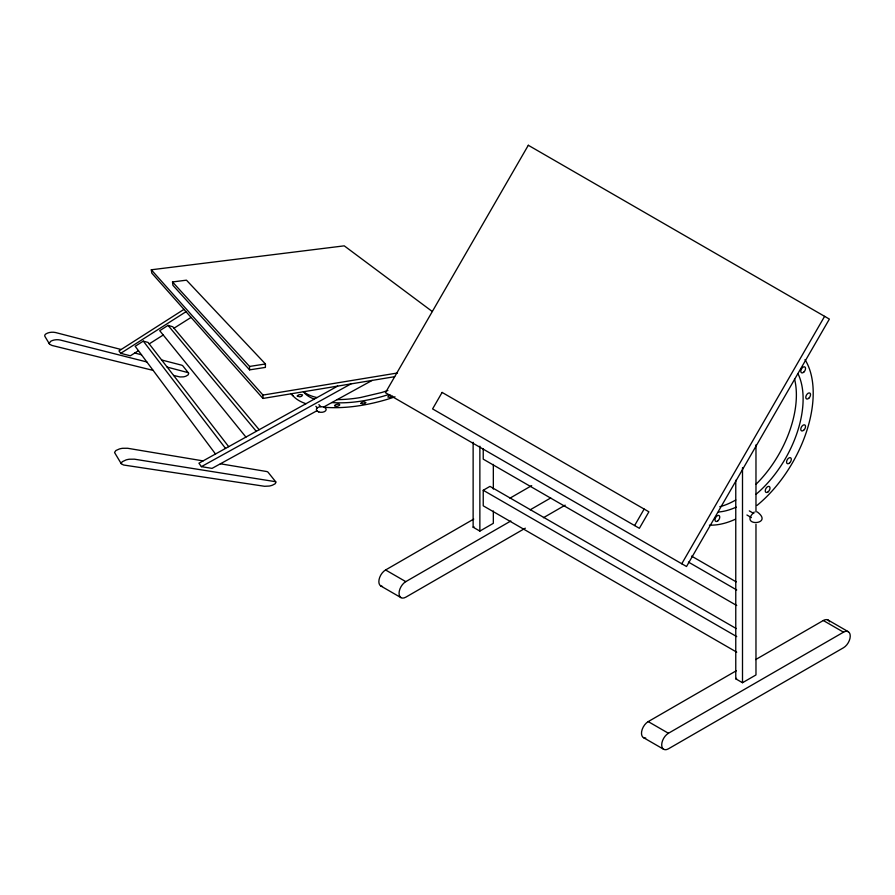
<?xml version="1.0" encoding="UTF-8"?>
<svg xmlns="http://www.w3.org/2000/svg" width="895" height="895" viewBox="0 0 895 895"><rect width="100%" height="100%" fill="white"/><g stroke="black" fill="none" stroke-linecap="round" stroke-linejoin="round"><path stroke-width="1.34" d="M394.695 376.683L262.951 398.443L263.007 395.075L151.289 269.787L344.239 245.845L432.274 311.505M265.446 363.974L265.379 367.409L249.582 369.87L172.948 285.36L172.511 281.959L186.462 280.169L265.446 363.974L249.56 366.447L172.511 281.959M634.611 525.555L644.143 509.065M681.755 563.772L824.608 316.338M392.569 396.004L391.909 396.575A4.643 2.674 0 0 1 389.963 397.268L387.882 397.089L388.486 395.87A4.643 2.674 0 0 1 390.433 395.176L390.679 395.131M183.956 309.379L118.968 350.907L120.691 353.335L130.379 355.796L138.457 350.695M120.691 353.335L186.026 311.706M228.684 446.661L148.089 342.438L143.29 341.129L135.167 346.298L215.494 454M259.181 429.712L172.802 326.776L168.047 325.388L159.724 330.68L245.924 437.084M149.208 343.893L163.237 335.01M173.999 328.208L191.083 317.401M736.719 652.164L483.233 505.82L483.233 490.27L489.968 486.377L736.216 628.547M382.501 586.438A9.521 5.493 -60 0 1 379.044 579.68A9.521 5.493 -60 0 1 385.588 569.97L473.735 519.078M509.96 498.168L531.697 485.616M473.131 442.287L473.131 527.2L473.981 526.719M473.131 527.2L479.865 531.093L493.335 523.318L493.335 510.989M525.331 528.173L405.793 597.189A9.521 5.493 -60 0 1 399.058 593.296A9.521 5.493 -60 0 1 405.793 581.638L510.844 520.979M530.164 509.826L550.693 497.978M543.444 517.713L565.181 505.16M645.742 738.039A9.521 5.493 -60 0 1 641.603 731.741A9.521 5.493 -60 0 1 648.226 721.605L736.372 670.713M755.693 659.559L823.31 620.515A9.521 5.493 -60 0 1 829.575 621.812M735.768 480.235L735.768 678.835L736.607 678.343M735.768 678.835L742.503 682.717L755.973 674.942L755.973 524.28M668.431 733.262L843.515 632.172A9.521 5.493 -60 0 1 850.25 636.065A9.521 5.493 -60 0 1 843.515 647.734L668.431 748.813A9.521 5.493 -60 0 1 661.696 744.931A9.521 5.493 -60 0 1 668.431 733.262L648.226 721.605M337.65 386.103L198.925 463.207L201.375 466.653L212.048 468.376L316.886 410.771M201.375 466.653L350.929 383.91M323.666 407.046L372.152 380.409M754.25 512.041C738.039 527.021 774.69 525.029 757.237 511.906M263.007 395.075L397.503 372.991M331.81 402.571C349.016 403.746 366.301 401.016 382.825 396.328A123.644 71.387 0 0 0 387.703 394.818M324.281 407.281C344.978 408.87 365.798 405.547 385.656 399.83A144.464 83.403 0 0 0 394.986 396.798M203.087 460.891L127.616 448.272L122.604 448.294A14.096 8.144 0 0 0 119.393 448.966L115.902 450.521L114.594 452.378A2.92 1.689 0 0 0 114.75 452.859L121.34 463.845L123.588 465.008L264.573 486.287L269.272 486.052A13.984 8.077 0 0 0 272.516 485.146L275.145 483.77L276.007 482.271A1.891 1.096 0 0 0 275.526 481.689L134.407 459.18L129.327 459.224A14.7 8.491 0 0 0 126.083 459.918L122.179 461.742L121.217 463.565M220.405 463.789L266.33 471.464A2.551 1.477 0 0 1 268.041 472.213L275.615 481.667M153.146 370.396L52.033 345.47L49.672 344.284A3.748 2.159 0 0 1 49.247 343.4L50.59 341.375A8.872 5.124 0 0 1 60.211 340.022L146.847 361.96M173.608 375.43L179.962 376.952L183.296 376.862A9.028 5.213 0 0 0 186.07 376.124L188.196 374.837L188.722 373.304A2.752 1.589 0 0 0 188.196 372.656L182.916 365.954A3.211 1.857 0 0 0 181.26 365.059L161.659 359.991M167.152 367.095L188.196 372.656M121.149 349.509L55.546 332.537A8.67 5.001 0 0 0 46.037 333.857A4.62 2.663 0 0 0 44.929 336.453L49.292 343.714M134.753 353.033L141.499 354.778M749.305 510.877L753.791 513.473M746.922 515.005L751.408 517.601M828.076 620.045L848.281 631.702M823.31 620.515L843.515 632.172M691.555 556.108L736.216 581.884M688.434 562.082L736.719 589.962M736.719 605.512L483.233 459.157L483.233 448.798M483.233 490.27L736.719 636.613M385.588 569.97L405.793 581.638M380.822 585.99L401.027 597.659M643.46 737.625L663.665 749.283M318.877 404.629L320.869 406.688M315.857 406.296L317.311 407.818M291.076 393.8L292.9 395.747M262.951 398.443L151.814 273.132L151.289 269.787M168.047 325.388L256.283 431.323M143.29 341.129L225.54 448.417M249.56 366.447L249.582 369.87M755.973 444.849L755.973 511.962M742.503 467.682L742.503 682.717M493.335 464.415L493.335 489.073M479.865 446.169L479.865 531.093M794.536 378.954A85.707 49.482 -60 0 1 756.074 484.217M735.768 499.981A85.707 49.482 -60 0 1 719.748 506.749M798.127 373.976A85.707 49.482 -60 0 1 755.928 494.387M736.238 507.107A85.707 49.482 -60 0 1 718.428 512.018M804.985 359.6A99.994 57.739 -60 0 1 756.991 505.44M735.198 519.313A99.994 57.739 -60 0 1 709.411 525.152M305.967 403.712A33.014 19.063 0 0 1 291.434 393.733M314.29 399.092A28.17 16.267 0 0 1 303.416 391.753A31.504 18.191 0 0 0 316.998 397.581M387.915 390.455A122.078 70.481 0 0 1 381.483 392.558L360.551 397.514A85.763 49.516 0 0 1 337.158 399.629M334.562 405.703L335.983 406.419A4.352 2.517 0 0 0 339.406 405.29A1.208 0.694 0 0 0 338.243 404.148A4.352 2.517 0 0 0 334.819 405.29L334.562 405.703M360.898 403.354L363.18 403.958A3.804 2.193 0 0 0 365.898 402.493L363.84 401.844A4.564 2.64 0 0 0 361.793 402.493L360.931 403.253M297.285 396.026L299.646 396.821A4.609 2.663 0 0 0 301.76 396.161L302.566 394.919L300.295 394.516A4.609 2.663 0 0 0 298.158 395.187L297.285 396.026M528.307 145.27L385.454 392.692L686.521 566.513L829.374 319.09L528.307 145.27M442.108 392.424L432.587 408.914L639.377 528.307L648.897 511.806L442.108 392.424M717.79 520.901A3.356 1.935 -60 0 0 719.188 515.621A3.356 1.935 -60 0 0 715.139 518.798A3.356 1.935 -60 0 0 717.79 520.901M768.212 491.758A3.356 1.935 -60 0 0 769.331 486.533A3.356 1.935 -60 0 0 765.348 489.99A3.356 1.935 -60 0 0 768.212 491.758M789.547 462.983A3.356 1.935 -60 0 0 790.609 457.781A3.356 1.935 -60 0 0 786.638 461.305A3.356 1.935 -60 0 0 789.547 462.983M803.587 430.338A3.356 1.935 -60 0 0 804.974 425.058A3.356 1.935 -60 0 0 800.924 428.235A3.356 1.935 -60 0 0 803.587 430.338M808.778 398.275A3.356 1.935 -60 0 0 809.841 393.073A3.356 1.935 -60 0 0 805.869 396.597A3.356 1.935 -60 0 0 808.778 398.275M803.744 372.175A3.356 1.935 -60 0 0 804.874 366.961A3.356 1.935 -60 0 0 800.88 370.418A3.356 1.935 -60 0 0 803.744 372.175M318.754 411.935A4.9 2.83 0 0 0 326.16 409.552A4.9 2.83 0 0 0 318.889 407.035A4.9 2.83 0 0 0 318.754 411.935"/></g></svg>
